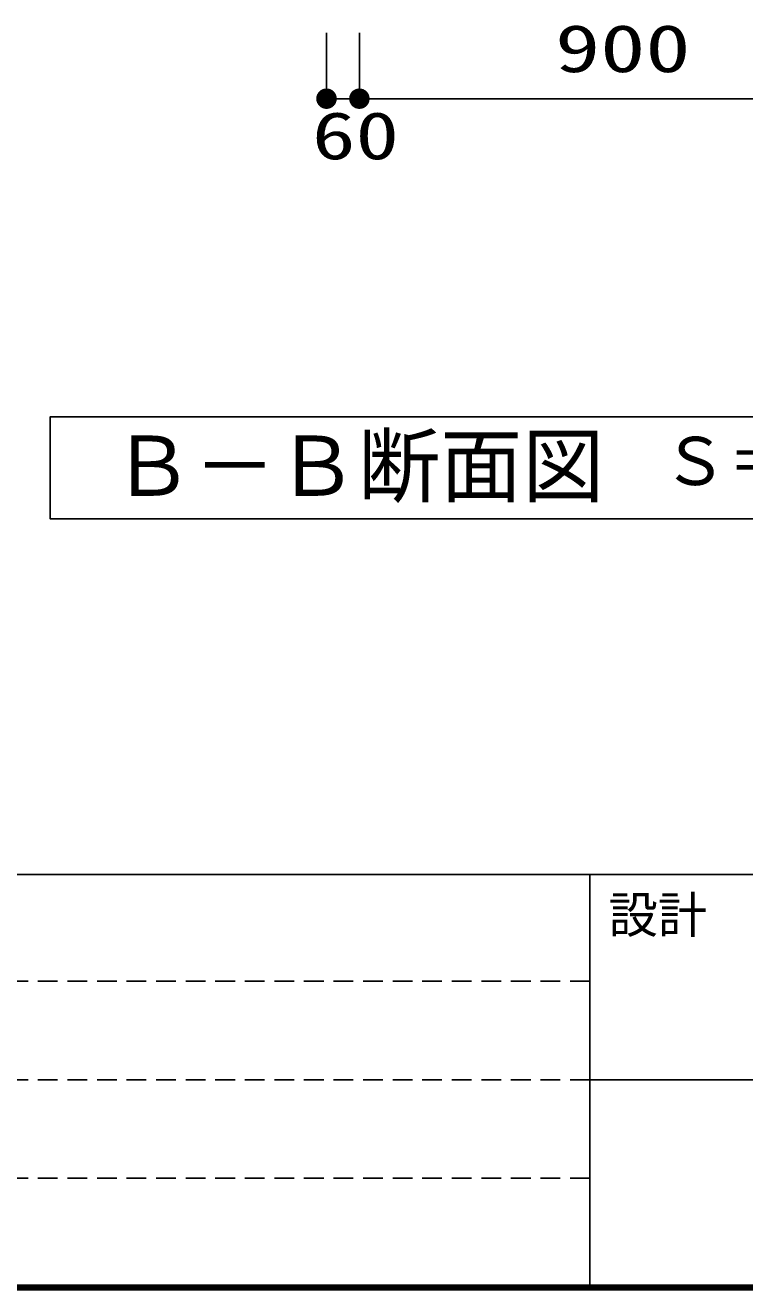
# Model space of a CAD drawing. Units: millimetres, scale not verified. Extents: x -9622 to 7696, y -6818 to 5260.
# Drawn here: x -1503 to -189, y -6325 to -4016 of the extents above; entities that cross this region are included whole.
import ezdxf
from ezdxf.enums import TextEntityAlignment as Align

# ---------------------------------------------------------------- set-up
doc = ezdxf.new("R2010")
doc.units = ezdxf.units.MM
doc.header["$LTSCALE"] = 30
doc.linetypes.add('DASHED1', pattern=[1.8, 1.2, -0.6])
for name, color, linetype, lineweight in [('0-1_KIKI', 3, 'Continuous', 25), ('0-6_SUNPO', 7, 'Continuous', 25), ('0-8_FUTA', 7, 'Continuous', 25)]:
    doc.layers.add(name, color=color, linetype=linetype, lineweight=lineweight)
doc.styles.add('MS Gothic', font='')
doc.styles.add('ＭＳ ゴシック', font='')
doc.styles.get('MS Gothic').set_extended_font_data('MS Gothic')
doc.styles.get('ＭＳ ゴシック').set_extended_font_data('MS Gothic')

msp = doc.modelspace()

# ---------------------------------------------------------------- linework, layer by layer
at = {"layer": '0-1_KIKI'}
msp.add_lwpolyline([(571.54, -4917.32), (571.54, -4731.01), (-1457.79, -4731.01), (-1457.79, -4917.32)], close=True, dxfattribs=at)
at = {"layer": '0-6_SUNPO', "color": 4}
for p, q in [((-953.19, -4030.07), (-953.19, -4150.07)), ((-893.19, -4030.07), (-893.19, -4150.07)), ((-893.19, -4030.07), (-893.19, -4150.07)), ((-953.19, -4150.07), (-893.19, -4150.07)), ((-893.19, -4150.07), (6.81, -4150.07))]:
    msp.add_line(p, q, dxfattribs=at)
at = {"layer": '0-6_SUNPO'}
for points in [[(-960.37, -4132.75), (-953.19, -4150.07), (-963.61, -4134.48)], [(-956.85, -4131.68), (-953.19, -4150.07), (-960.37, -4132.75)], [(-953.19, -4131.32), (-953.19, -4150.07), (-956.85, -4131.68)], [(-949.54, -4131.68), (-953.19, -4150.07), (-953.19, -4131.32)], [(-946.02, -4132.75), (-953.19, -4150.07), (-949.54, -4131.68)], [(-942.78, -4134.48), (-953.19, -4150.07), (-946.02, -4132.75)], [(-900.37, -4132.75), (-893.19, -4150.07), (-903.61, -4134.48)], [(-900.37, -4132.75), (-893.19, -4150.07), (-903.61, -4134.48)], [(-896.85, -4131.68), (-893.19, -4150.07), (-900.37, -4132.75)], [(-896.85, -4131.68), (-893.19, -4150.07), (-900.37, -4132.75)], [(-893.19, -4131.32), (-893.19, -4150.07), (-896.85, -4131.68)], [(-893.19, -4131.32), (-893.19, -4150.07), (-896.85, -4131.68)], [(-889.54, -4131.68), (-893.19, -4150.07), (-893.19, -4131.32)], [(-889.54, -4131.68), (-893.19, -4150.07), (-893.19, -4131.32)], [(-886.02, -4132.75), (-893.19, -4150.07), (-889.54, -4131.68)], [(-886.02, -4132.75), (-893.19, -4150.07), (-889.54, -4131.68)], [(-882.78, -4134.48), (-893.19, -4150.07), (-886.02, -4132.75)], [(-882.78, -4134.48), (-893.19, -4150.07), (-886.02, -4132.75)], [(-971.58, -4146.41), (-953.19, -4150.07), (-971.94, -4150.07)], [(-971.94, -4150.07), (-953.19, -4150.07), (-971.58, -4153.73)], [(-970.52, -4142.89), (-953.19, -4150.07), (-971.58, -4146.41)], [(-971.58, -4153.73), (-953.19, -4150.07), (-970.52, -4157.25)], [(-968.78, -4139.65), (-953.19, -4150.07), (-970.52, -4142.89)], [(-970.52, -4157.25), (-953.19, -4150.07), (-968.78, -4160.49)], [(-966.45, -4136.81), (-953.19, -4150.07), (-968.78, -4139.65)], [(-968.78, -4160.49), (-953.19, -4150.07), (-966.45, -4163.33)], [(-963.61, -4134.48), (-953.19, -4150.07), (-966.45, -4136.81)], [(-966.45, -4163.33), (-953.19, -4150.07), (-963.61, -4165.66)], [(-963.61, -4165.66), (-953.19, -4150.07), (-960.37, -4167.39)], [(-960.37, -4167.39), (-953.19, -4150.07), (-956.85, -4168.46)], [(-956.85, -4168.46), (-953.19, -4150.07), (-953.19, -4168.82)], [(-939.94, -4136.81), (-953.19, -4150.07), (-942.78, -4134.48)], [(-937.6, -4139.65), (-953.19, -4150.07), (-939.94, -4136.81)], [(-935.87, -4142.89), (-953.19, -4150.07), (-937.6, -4139.65)], [(-934.8, -4146.41), (-953.19, -4150.07), (-935.87, -4142.89)], [(-934.44, -4150.07), (-953.19, -4150.07), (-934.8, -4146.41)], [(-953.19, -4168.82), (-953.19, -4150.07), (-949.54, -4168.46)], [(-949.54, -4168.46), (-953.19, -4150.07), (-946.02, -4167.39)], [(-946.02, -4167.39), (-953.19, -4150.07), (-942.78, -4165.66)], [(-942.78, -4165.66), (-953.19, -4150.07), (-939.94, -4163.33)], [(-939.94, -4163.33), (-953.19, -4150.07), (-937.6, -4160.49)], [(-937.6, -4160.49), (-953.19, -4150.07), (-935.87, -4157.25)], [(-935.87, -4157.25), (-953.19, -4150.07), (-934.8, -4153.73)], [(-934.8, -4153.73), (-953.19, -4150.07), (-934.44, -4150.07)], [(-911.58, -4146.41), (-893.19, -4150.07), (-911.94, -4150.07)], [(-911.58, -4146.41), (-893.19, -4150.07), (-911.94, -4150.07)], [(-911.94, -4150.07), (-893.19, -4150.07), (-911.58, -4153.73)], [(-911.94, -4150.07), (-893.19, -4150.07), (-911.58, -4153.73)], [(-910.52, -4142.89), (-893.19, -4150.07), (-911.58, -4146.41)], [(-910.52, -4142.89), (-893.19, -4150.07), (-911.58, -4146.41)], [(-911.58, -4153.73), (-893.19, -4150.07), (-910.52, -4157.25)], [(-911.58, -4153.73), (-893.19, -4150.07), (-910.52, -4157.25)], [(-908.78, -4139.65), (-893.19, -4150.07), (-910.52, -4142.89)], [(-908.78, -4139.65), (-893.19, -4150.07), (-910.52, -4142.89)], [(-910.52, -4157.25), (-893.19, -4150.07), (-908.78, -4160.49)], [(-910.52, -4157.25), (-893.19, -4150.07), (-908.78, -4160.49)], [(-906.45, -4136.81), (-893.19, -4150.07), (-908.78, -4139.65)], [(-906.45, -4136.81), (-893.19, -4150.07), (-908.78, -4139.65)], [(-908.78, -4160.49), (-893.19, -4150.07), (-906.45, -4163.33)], [(-908.78, -4160.49), (-893.19, -4150.07), (-906.45, -4163.33)], [(-903.61, -4134.48), (-893.19, -4150.07), (-906.45, -4136.81)], [(-903.61, -4134.48), (-893.19, -4150.07), (-906.45, -4136.81)], [(-906.45, -4163.33), (-893.19, -4150.07), (-903.61, -4165.66)], [(-906.45, -4163.33), (-893.19, -4150.07), (-903.61, -4165.66)], [(-903.61, -4165.66), (-893.19, -4150.07), (-900.37, -4167.39)], [(-903.61, -4165.66), (-893.19, -4150.07), (-900.37, -4167.39)], [(-900.37, -4167.39), (-893.19, -4150.07), (-896.85, -4168.46)], [(-900.37, -4167.39), (-893.19, -4150.07), (-896.85, -4168.46)], [(-896.85, -4168.46), (-893.19, -4150.07), (-893.19, -4168.82)], [(-896.85, -4168.46), (-893.19, -4150.07), (-893.19, -4168.82)], [(-879.94, -4136.81), (-893.19, -4150.07), (-882.78, -4134.48)], [(-879.94, -4136.81), (-893.19, -4150.07), (-882.78, -4134.48)], [(-877.6, -4139.65), (-893.19, -4150.07), (-879.94, -4136.81)], [(-877.6, -4139.65), (-893.19, -4150.07), (-879.94, -4136.81)], [(-875.87, -4142.89), (-893.19, -4150.07), (-877.6, -4139.65)], [(-875.87, -4142.89), (-893.19, -4150.07), (-877.6, -4139.65)], [(-874.8, -4146.41), (-893.19, -4150.07), (-875.87, -4142.89)], [(-874.8, -4146.41), (-893.19, -4150.07), (-875.87, -4142.89)], [(-874.44, -4150.07), (-893.19, -4150.07), (-874.8, -4146.41)], [(-874.44, -4150.07), (-893.19, -4150.07), (-874.8, -4146.41)], [(-893.19, -4168.82), (-893.19, -4150.07), (-889.54, -4168.46)], [(-889.54, -4168.46), (-893.19, -4150.07), (-886.02, -4167.39)], [(-886.02, -4167.39), (-893.19, -4150.07), (-882.78, -4165.66)], [(-882.78, -4165.66), (-893.19, -4150.07), (-879.94, -4163.33)], [(-879.94, -4163.33), (-893.19, -4150.07), (-877.6, -4160.49)], [(-877.6, -4160.49), (-893.19, -4150.07), (-875.87, -4157.25)], [(-875.87, -4157.25), (-893.19, -4150.07), (-874.8, -4153.73)], [(-874.8, -4153.73), (-893.19, -4150.07), (-874.44, -4150.07)], [(-893.19, -4168.82), (-893.19, -4150.07), (-889.54, -4168.46)], [(-889.54, -4168.46), (-893.19, -4150.07), (-886.02, -4167.39)], [(-886.02, -4167.39), (-893.19, -4150.07), (-882.78, -4165.66)], [(-882.78, -4165.66), (-893.19, -4150.07), (-879.94, -4163.33)], [(-879.94, -4163.33), (-893.19, -4150.07), (-877.6, -4160.49)], [(-877.6, -4160.49), (-893.19, -4150.07), (-875.87, -4157.25)], [(-875.87, -4157.25), (-893.19, -4150.07), (-874.8, -4153.73)], [(-874.8, -4153.73), (-893.19, -4150.07), (-874.44, -4150.07)]]:
    msp.add_solid(points, dxfattribs=at)
at = {"layer": '0-8_FUTA'}
for p, q in [((-8482.32, -5566.56), (7687.67, -5566.56)), ((-472.33, -6316.56), (-472.33, -5566.56)), ((-472.33, -5941.56), (7687.67, -5941.56)), ((7696.07, -6324.96), (-8490.72, -6324.96)), ((7695.47, -6324.36), (-8490.12, -6324.36)), ((7694.87, -6323.76), (-8489.52, -6323.76)), ((7694.27, -6323.16), (-8488.92, -6323.16)), ((7693.67, -6322.56), (-8488.32, -6322.56)), ((7693.07, -6321.96), (-8487.72, -6321.96)), ((7692.47, -6321.36), (-8487.12, -6321.36)), ((7691.87, -6320.76), (-8486.52, -6320.76)), ((7691.27, -6320.16), (-8485.92, -6320.16)), ((7690.67, -6319.56), (-8485.32, -6319.56)), ((7690.07, -6318.96), (-8484.72, -6318.96)), ((7689.47, -6318.36), (-8484.12, -6318.36)), ((7688.87, -6317.76), (-8483.52, -6317.76)), ((7688.27, -6317.16), (-8482.92, -6317.16)), ((-8482.32, -6316.56), (7687.67, -6316.56))]:
    msp.add_line(p, q, dxfattribs=at)
at = {"layer": '0-8_FUTA', "linetype": 'DASHED1'}
for p, q in [((-472.33, -5761.56), (-8482.32, -5761.56)), ((-472.33, -5941.56), (-8482.32, -5941.56)), ((-472.33, -6121.56), (-8482.32, -6121.56))]:
    msp.add_line(p, q, dxfattribs=at)

# ---------------------------------------------------------------- texts
at = {"layer": '0-1_KIKI', "color": 4, "style": 'MS Gothic'}
for s, height, p in [('Ｂ－Ｂ断面図', 110, (-1345.8, -4908.33)), ('Ｓ＝１／３０', 87.98, (-340.71, -4881.95))]:
    msp.add_text(s, height=height, dxfattribs=at).set_placement(p, align=Align.BOTTOM_LEFT)
at = {"layer": '0-6_SUNPO', "color": 3, "style": 'ＭＳ ゴシック'}
for s, width, p in [('900', 1.4, (-535.77, -4127.57)), ('60', 1.35, (-979.77, -4286.75))]:
    msp.add_text(s, height=86.59, dxfattribs=dict(at, width=width)).set_placement(p, align=Align.BOTTOM_LEFT)
at = {"layer": '0-8_FUTA', "style": 'MS Gothic'}
msp.add_text('設計', height=65.98, dxfattribs=at).set_placement((-437.95, -5693.25), align=Align.BOTTOM_LEFT)

doc.saveas('drawing.dxf')
